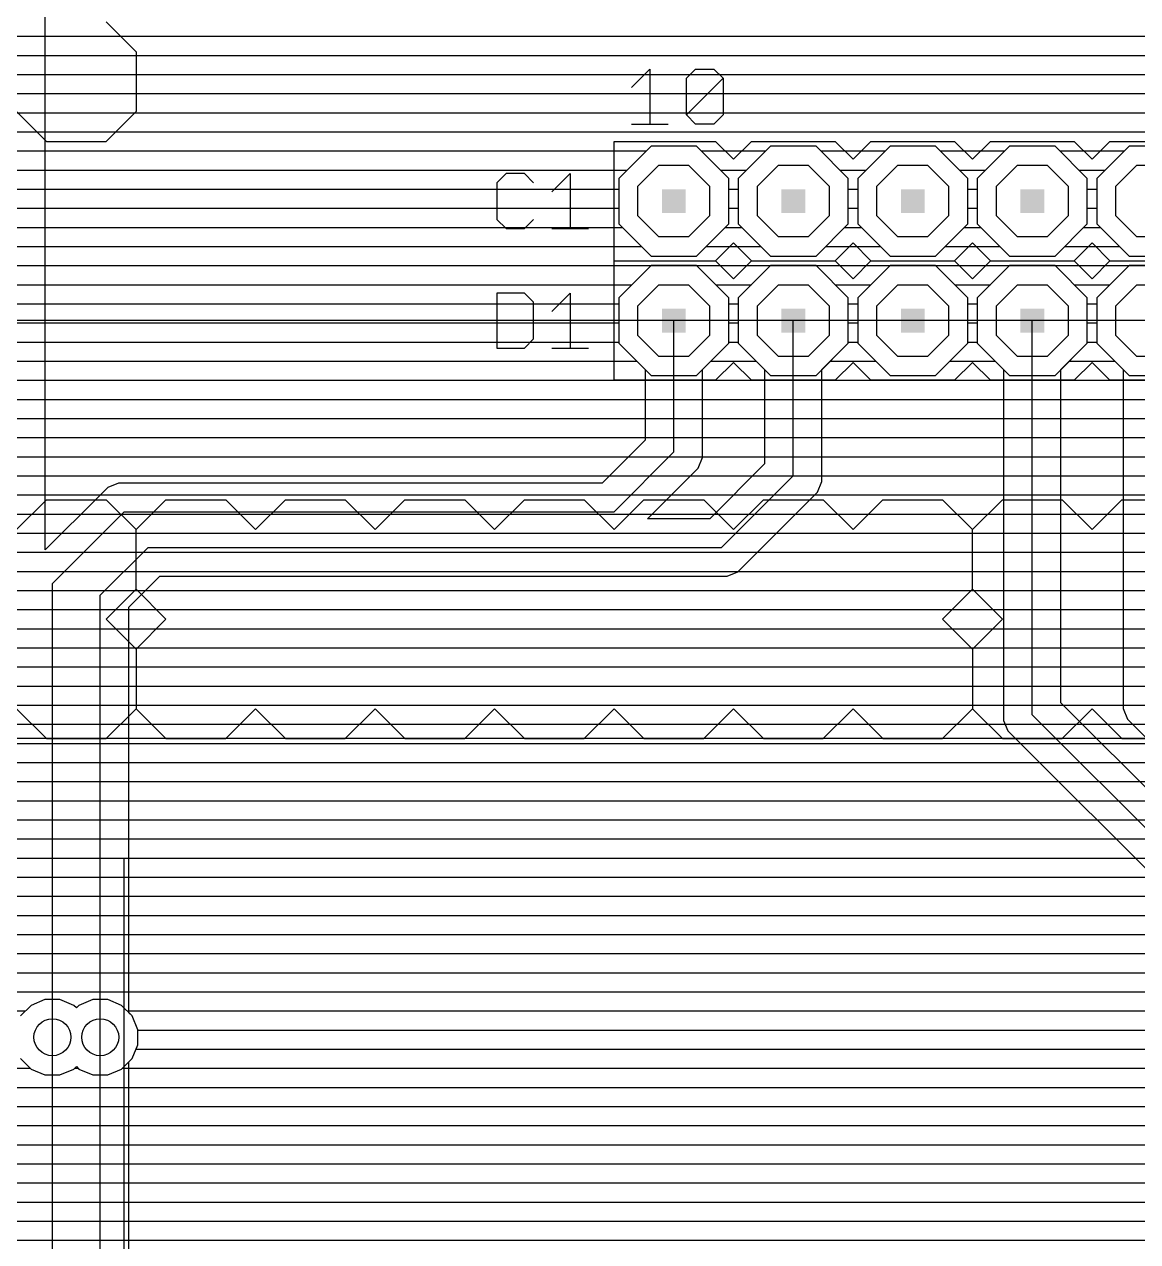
# Model space of a CAD drawing. Extents: x -0.64 to 6, y -0.15 to 7.8.
# Drawn here: x 3.266 to 4.198, y 5.119 to 6.138 of the extents above; entities that cross this region are included whole.
import ezdxf

# ---------------------------------------------------------------- set-up
doc = ezdxf.new("R2010")
doc.units = 0
for name, color, linetype in [('1', 22, 'CONTINUOUS'), ('16', 175, 'CONTINUOUS'), ('17', 82, 'CONTINUOUS'), ('18', 82, 'CONTINUOUS'), ('19', 53, 'CONTINUOUS'), ('21', 253, 'CONTINUOUS'), ('49', 253, 'CONTINUOUS'), ('51', 253, 'CONTINUOUS')]:
    doc.layers.add(name, color=color, linetype=linetype)

# ---------------------------------------------------------------- blocks, each defined once
blk = doc.blocks.new('RECT')
blk.add_solid([(-0.5, -0.5), (0.5, -0.5), (-0.5, 0.5), (0.5, 0.5)])
blk = doc.blocks.new('OCTAGONP')
blk.add_lwpolyline([(-0.5, -0.207107), (-0.5, 0.207107), (-0.207107, 0.5), (0.207107, 0.5), (0.5, 0.207107), (0.5, -0.207107), (0.207107, -0.5), (-0.207107, -0.5)], close=True)
blk = doc.blocks.new('ROUNDV')
blk.add_circle((0, 0), 0.5)

msp = doc.modelspace()

# ---------------------------------------------------------------- linework, layer by layer
at = {"layer": '1'}
for p, q in [((3.284, 5.697941), (3.284, 7.300059)), ((3.284, 6.128), (4.924059, 6.128)), ((3.284, 6.112), (4.908059, 6.112)), ((3.284, 6.096), (4.89351, 6.096)), ((3.284, 6.08), (4.867386, 6.08)), ((3.284, 6.064), (4.867386, 6.064)), ((3.284, 6.048), (4.867386, 6.048)), ((3.790946, 6.036), (3.764, 6.009054)), ((3.829054, 6.036), (3.790946, 6.036)), ((3.856, 6.009054), (3.829054, 6.036)), ((3.890946, 6.036), (3.864, 6.009054)), ((3.929054, 6.036), (3.890946, 6.036)), ((3.956, 6.009054), (3.929054, 6.036)), ((3.990946, 6.036), (3.964, 6.009054)), ((4.029054, 6.036), (3.990946, 6.036)), ((4.056, 6.009054), (4.029054, 6.036)), ((4.090946, 6.036), (4.064, 6.009054)), ((4.129054, 6.036), (4.090946, 6.036)), ((4.156, 6.009054), (4.129054, 6.036)), ((4.190946, 6.036), (4.164, 6.009054)), ((4.229054, 6.036), (4.190946, 6.036)), ((3.284, 6.032), (3.786946, 6.032)), ((3.833054, 6.032), (3.886946, 6.032)), ((3.933054, 6.032), (3.986946, 6.032)), ((4.033054, 6.032), (4.086946, 6.032)), ((4.133054, 6.032), (4.186946, 6.032)), ((3.284, 6.016), (3.770946, 6.016)), ((3.849054, 6.016), (3.870946, 6.016)), ((3.949054, 6.016), (3.970946, 6.016)), ((4.049054, 6.016), (4.070946, 6.016)), ((4.149054, 6.016), (4.170946, 6.016)), ((3.764, 6.009054), (3.764, 5.970946)), ((3.856, 5.970946), (3.856, 6.009054)), ((3.864, 6.009054), (3.864, 5.970946)), ((3.956, 5.970946), (3.956, 6.009054)), ((3.964, 6.009054), (3.964, 5.970946)), ((4.056, 5.970946), (4.056, 6.009054)), ((4.064, 6.009054), (4.064, 5.970946)), ((4.156, 5.970946), (4.156, 6.009054)), ((4.164, 6.009054), (4.164, 5.970946)), ((3.284, 6), (3.764, 6)), ((3.856, 6), (3.864, 6)), ((3.956, 6), (3.964, 6)), ((4.056, 6), (4.064, 6)), ((4.156, 6), (4.164, 6)), ((3.284, 5.984), (3.764, 5.984)), ((3.856, 5.984), (3.864, 5.984)), ((3.956, 5.984), (3.964, 5.984)), ((4.056, 5.984), (4.064, 5.984)), ((4.156, 5.984), (4.164, 5.984)), ((3.284, 5.968), (3.766946, 5.968)), ((3.764, 5.970946), (3.790946, 5.944)), ((3.829054, 5.944), (3.856, 5.970946)), ((3.853054, 5.968), (3.866946, 5.968)), ((3.864, 5.970946), (3.890946, 5.944)), ((3.929054, 5.944), (3.956, 5.970946)), ((3.953054, 5.968), (3.966946, 5.968)), ((3.964, 5.970946), (3.990946, 5.944)), ((4.029054, 5.944), (4.056, 5.970946)), ((4.053054, 5.968), (4.066946, 5.968)), ((4.064, 5.970946), (4.090946, 5.944)), ((4.129054, 5.944), (4.156, 5.970946)), ((4.153054, 5.968), (4.166946, 5.968)), ((4.164, 5.970946), (4.190946, 5.944)), ((3.284, 5.952), (3.782946, 5.952)), ((3.837054, 5.952), (3.882946, 5.952)), ((3.937054, 5.952), (3.982946, 5.952)), ((4.037054, 5.952), (4.082946, 5.952)), ((4.137054, 5.952), (4.182946, 5.952)), ((3.790946, 5.944), (3.829054, 5.944)), ((3.890946, 5.944), (3.929054, 5.944)), ((3.990946, 5.944), (4.029054, 5.944)), ((4.090946, 5.944), (4.129054, 5.944)), ((4.190946, 5.944), (4.229054, 5.944)), ((3.284, 5.936), (4.688118, 5.936)), ((3.790946, 5.936), (3.764, 5.909054)), ((3.829054, 5.936), (3.790946, 5.936)), ((3.856, 5.909054), (3.829054, 5.936)), ((3.890946, 5.936), (3.864, 5.909054)), ((3.929054, 5.936), (3.890946, 5.936)), ((3.956, 5.909054), (3.929054, 5.936)), ((3.990946, 5.936), (3.964, 5.909054)), ((4.029054, 5.936), (3.990946, 5.936)), ((4.056, 5.909054), (4.029054, 5.936)), ((4.090946, 5.936), (4.064, 5.909054)), ((4.129054, 5.936), (4.090946, 5.936)), ((4.156, 5.909054), (4.129054, 5.936)), ((4.190946, 5.936), (4.164, 5.909054)), ((4.229054, 5.936), (4.190946, 5.936)), ((3.284, 5.92), (3.774946, 5.92)), ((3.845054, 5.92), (3.874946, 5.92)), ((3.945054, 5.92), (3.974946, 5.92)), ((4.045054, 5.92), (4.074946, 5.92)), ((4.145054, 5.92), (4.174946, 5.92)), ((3.284, 5.904), (3.764, 5.904)), ((3.764, 5.909054), (3.764, 5.870946)), ((3.856, 5.870946), (3.856, 5.909054)), ((3.856, 5.904), (3.864, 5.904)), ((3.864, 5.909054), (3.864, 5.870946)), ((3.956, 5.870946), (3.956, 5.909054)), ((3.956, 5.904), (3.964, 5.904)), ((3.964, 5.909054), (3.964, 5.870946)), ((4.056, 5.870946), (4.056, 5.909054)), ((4.056, 5.904), (4.064, 5.904)), ((4.064, 5.909054), (4.064, 5.870946)), ((4.156, 5.870946), (4.156, 5.909054)), ((4.156, 5.904), (4.164, 5.904)), ((4.164, 5.909054), (4.164, 5.870946)), ((3.284, 5.888), (3.764, 5.888)), ((3.81, 5.78), (3.81, 5.89)), ((3.856, 5.888), (3.864, 5.888)), ((3.91, 5.76), (3.91, 5.89)), ((3.956, 5.888), (3.964, 5.888)), ((4.056, 5.888), (4.064, 5.888)), ((4.11, 5.56), (4.11, 5.89)), ((4.156, 5.888), (4.164, 5.888)), ((3.284, 5.872), (3.764, 5.872)), ((3.764, 5.870946), (3.786, 5.848946)), ((3.834, 5.848946), (3.856, 5.870946)), ((3.856, 5.872), (3.864, 5.872)), ((3.864, 5.870946), (3.886, 5.848946)), ((3.934, 5.848946), (3.956, 5.870946)), ((3.956, 5.872), (3.964, 5.872)), ((3.964, 5.870946), (3.990946, 5.844)), ((4.029054, 5.844), (4.056, 5.870946)), ((4.056, 5.872), (4.064, 5.872)), ((4.064, 5.870946), (4.086, 5.848946)), ((4.134, 5.848946), (4.156, 5.870946)), ((4.156, 5.872), (4.164, 5.872)), ((4.164, 5.870946), (4.186, 5.848946)), ((3.284, 5.856), (3.778946, 5.856)), ((3.841054, 5.856), (3.878946, 5.856)), ((3.941054, 5.856), (3.978946, 5.856)), ((4.041054, 5.856), (4.078946, 5.856)), ((4.141054, 5.856), (4.178946, 5.856)), ((3.284, 5.84), (3.786, 5.84)), ((3.786, 5.848946), (3.786, 5.789941)), ((3.834, 5.775226), (3.834, 5.848946)), ((3.834, 5.84), (3.886, 5.84)), ((3.886, 5.848946), (3.886, 5.769941)), ((3.934, 5.755226), (3.934, 5.848946)), ((3.934, 5.84), (4.086, 5.84)), ((3.990946, 5.844), (4.029054, 5.844)), ((4.086, 5.848946), (4.086, 5.555226)), ((4.134, 5.569941), (4.134, 5.848946)), ((4.134, 5.84), (4.186, 5.84)), ((4.186, 5.848946), (4.186, 5.565226)), ((3.284, 5.824), (3.786, 5.824)), ((3.834, 5.824), (3.886, 5.824)), ((3.934, 5.824), (4.086, 5.824)), ((4.134, 5.824), (4.186, 5.824)), ((3.284, 5.808), (3.786, 5.808)), ((3.834, 5.808), (3.886, 5.808)), ((3.934, 5.808), (4.086, 5.808)), ((4.134, 5.808), (4.186, 5.808)), ((3.284, 5.792), (3.786, 5.792)), ((3.786, 5.789941), (3.750059, 5.754)), ((3.834, 5.792), (3.886, 5.792)), ((3.934, 5.792), (4.086, 5.792)), ((4.134, 5.792), (4.186, 5.792)), ((3.76, 5.73), (3.81, 5.78)), ((3.284, 5.776), (3.772059, 5.776)), ((3.830346, 5.766405), (3.834, 5.775226)), ((3.834, 5.776), (3.886, 5.776)), ((3.886, 5.769941), (3.840059, 5.724)), ((3.934, 5.776), (4.086, 5.776)), ((4.134, 5.776), (4.186, 5.776)), ((3.284, 5.76), (3.756059, 5.76)), ((3.787941, 5.724), (3.823595, 5.759654)), ((3.823595, 5.759654), (3.830346, 5.766405)), ((3.823941, 5.76), (3.876059, 5.76)), ((3.85, 5.7), (3.91, 5.76)), ((3.934, 5.76), (4.086, 5.76)), ((4.134, 5.76), (4.186, 5.76)), ((3.336405, 5.750346), (3.329654, 5.743595)), ((3.345226, 5.754), (3.336405, 5.750346)), ((3.750059, 5.754), (3.345226, 5.754)), ((3.930346, 5.746405), (3.934, 5.755226)), ((3.284, 5.744), (3.330059, 5.744)), ((3.329654, 5.743595), (3.284, 5.697941)), ((3.807941, 5.744), (3.860059, 5.744)), ((3.863595, 5.679654), (3.923595, 5.739654)), ((3.923595, 5.739654), (3.930346, 5.746405)), ((3.927941, 5.744), (4.086, 5.744)), ((4.134, 5.744), (4.186, 5.744)), ((3.284, 5.728), (3.314059, 5.728)), ((3.29, 5.67), (3.35, 5.73)), ((3.35, 5.73), (3.76, 5.73)), ((3.791941, 5.728), (3.844059, 5.728)), ((3.911941, 5.728), (4.086, 5.728)), ((4.134, 5.728), (4.186, 5.728)), ((3.840059, 5.724), (3.787941, 5.724)), ((3.284, 5.712), (3.298059, 5.712)), ((3.895941, 5.712), (4.086, 5.712)), ((4.134, 5.712), (4.186, 5.712)), ((3.33, 5.66), (3.37, 5.7)), ((3.37, 5.7), (3.85, 5.7)), ((3.879941, 5.696), (4.086, 5.696)), ((4.134, 5.696), (4.186, 5.696)), ((3.854774, 5.676), (3.863595, 5.679654)), ((3.863941, 5.68), (4.086, 5.68)), ((4.134, 5.68), (4.186, 5.68)), ((3.29, 5.29), (3.29, 5.67)), ((3.354, 5.650059), (3.379941, 5.676)), ((3.379941, 5.676), (3.854774, 5.676)), ((3.33, 5.29), (3.33, 5.66)), ((3.367941, 5.664), (4.086, 5.664)), ((4.134, 5.664), (4.186, 5.664)), ((3.354, 5.310548), (3.354, 5.650059)), ((3.354, 5.648), (4.086, 5.648)), ((4.134, 5.648), (4.186, 5.648)), ((3.354, 5.632), (4.086, 5.632)), ((4.134, 5.632), (4.186, 5.632)), ((3.354, 5.616), (4.086, 5.616)), ((4.134, 5.616), (4.186, 5.616)), ((3.354, 5.6), (4.086, 5.6)), ((4.134, 5.6), (4.186, 5.6)), ((3.354, 5.584), (4.086, 5.584)), ((4.134, 5.584), (4.186, 5.584)), ((3.354, 5.568), (4.086, 5.568)), ((4.249941, 5.454), (4.134, 5.569941)), ((4.135941, 5.568), (4.186, 5.568)), ((4.186, 5.565226), (4.189654, 5.556405)), ((4.086, 5.555226), (4.089654, 5.546405)), ((4.24, 5.43), (4.11, 5.56)), ((4.189654, 5.556405), (4.196405, 5.549654)), ((3.354, 5.552), (4.087336, 5.552)), ((4.089654, 5.546405), (4.096405, 5.539654)), ((4.151941, 5.552), (4.194059, 5.552)), ((4.196405, 5.549654), (4.196405, 5.549654)), ((4.196405, 5.549654), (4.276405, 5.469654)), ((3.354, 5.536), (4.100059, 5.536)), ((4.096405, 5.539654), (4.226405, 5.409654)), ((4.167941, 5.536), (4.210059, 5.536)), ((3.354, 5.52), (4.116059, 5.52)), ((4.183941, 5.52), (4.226059, 5.52)), ((3.354, 5.504), (4.132059, 5.504)), ((3.354, 5.488), (4.148059, 5.488)), ((3.354, 5.472), (4.164059, 5.472)), ((3.354, 5.456), (4.180059, 5.456)), ((3.354, 5.44), (4.196059, 5.44)), ((3.354, 5.424), (4.212059, 5.424)), ((3.354, 5.408), (4.230398, 5.408)), ((3.354, 5.392), (5.661, 5.392)), ((3.354, 5.376), (5.661, 5.376)), ((3.354, 5.36), (5.661, 5.36)), ((3.354, 5.344), (5.661, 5.344)), ((3.354, 5.328), (5.661, 5.328)), ((3.354, 5.312), (5.661, 5.312)), ((3.356704, 5.307843), (3.354, 5.310548)), ((3.3615, 5.296266), (3.356704, 5.307843)), ((3.3615, 5.283734), (3.3615, 5.296266)), ((3.3615, 5.296), (5.661, 5.296)), ((3.356704, 5.272157), (3.3615, 5.283734)), ((3.359953, 5.28), (5.661, 5.28)), ((3.263296, 5.272157), (3.272157, 5.263296)), ((3.347843, 5.263296), (3.356704, 5.272157)), ((3.18348, 5.264), (3.271452, 5.264)), ((3.272157, 5.263296), (3.283734, 5.2585)), ((3.296266, 5.2585), (3.307843, 5.263296)), ((3.307843, 5.263296), (3.31, 5.265452)), ((3.308548, 5.264), (3.311452, 5.264)), ((3.31, 5.265452), (3.312157, 5.263296)), ((3.312157, 5.263296), (3.323734, 5.2585)), ((3.336266, 5.2585), (3.347843, 5.263296)), ((3.348548, 5.264), (5.661, 5.264)), ((3.283734, 5.2585), (3.296266, 5.2585)), ((3.323734, 5.2585), (3.336266, 5.2585)), ((3.18348, 5.248), (5.661, 5.248)), ((3.159984, 5.232), (5.661, 5.232)), ((3.159984, 5.216), (5.661, 5.216)), ((3.159984, 5.2), (5.661, 5.2)), ((3.1796, 5.184), (5.661, 5.184)), ((3.18348, 5.168), (5.661, 5.168)), ((3.18348, 5.152), (5.661, 5.152)), ((3.18348, 5.136), (5.661, 5.136)), ((3.18348, 5.12), (5.661, 5.12))]:
    msp.add_line(p, q, dxfattribs=at)
at = {"layer": '16'}
for p, q in [((0.104, 6.128), (4.766, 6.128)), ((0.104, 6.112), (4.766, 6.112)), ((0.104, 6.096), (4.766, 6.096)), ((0.104, 6.08), (4.766, 6.08)), ((0.104, 6.064), (4.766, 6.064)), ((0.104, 6.048), (4.766, 6.048)), ((3.790946, 6.036), (3.764, 6.009054)), ((3.829054, 6.036), (3.790946, 6.036)), ((3.856, 6.009054), (3.829054, 6.036)), ((3.890946, 6.036), (3.864, 6.009054)), ((3.929054, 6.036), (3.890946, 6.036)), ((3.956, 6.009054), (3.929054, 6.036)), ((3.990946, 6.036), (3.964, 6.009054)), ((4.029054, 6.036), (3.990946, 6.036)), ((4.056, 6.009054), (4.029054, 6.036)), ((4.090946, 6.036), (4.064, 6.009054)), ((4.129054, 6.036), (4.090946, 6.036)), ((4.156, 6.009054), (4.129054, 6.036)), ((4.190946, 6.036), (4.164, 6.009054)), ((4.229054, 6.036), (4.190946, 6.036)), ((2.233054, 6.032), (3.786946, 6.032)), ((3.833054, 6.032), (3.886946, 6.032)), ((3.933054, 6.032), (3.986946, 6.032)), ((4.033054, 6.032), (4.086946, 6.032)), ((4.133054, 6.032), (4.186946, 6.032)), ((2.249054, 6.016), (3.770946, 6.016)), ((3.849054, 6.016), (3.870946, 6.016)), ((3.949054, 6.016), (3.970946, 6.016)), ((4.049054, 6.016), (4.070946, 6.016)), ((4.149054, 6.016), (4.170946, 6.016)), ((3.764, 6.009054), (3.764, 5.970946)), ((3.856, 5.970946), (3.856, 6.009054)), ((3.864, 6.009054), (3.864, 5.970946)), ((3.956, 5.970946), (3.956, 6.009054)), ((3.964, 6.009054), (3.964, 5.970946)), ((4.056, 5.970946), (4.056, 6.009054)), ((4.064, 6.009054), (4.064, 5.970946)), ((4.156, 5.970946), (4.156, 6.009054)), ((4.164, 6.009054), (4.164, 5.970946)), ((2.256, 6), (3.764, 6)), ((3.856, 6), (3.864, 6)), ((3.956, 6), (3.964, 6)), ((4.056, 6), (4.064, 6)), ((4.156, 6), (4.164, 6)), ((2.256, 5.984), (3.764, 5.984)), ((3.856, 5.984), (3.864, 5.984)), ((3.956, 5.984), (3.964, 5.984)), ((4.056, 5.984), (4.064, 5.984)), ((4.156, 5.984), (4.164, 5.984)), ((2.253054, 5.968), (3.766946, 5.968)), ((3.764, 5.970946), (3.790946, 5.944)), ((3.829054, 5.944), (3.856, 5.970946)), ((3.853054, 5.968), (3.866946, 5.968)), ((3.864, 5.970946), (3.890946, 5.944)), ((3.929054, 5.944), (3.956, 5.970946)), ((3.953054, 5.968), (3.966946, 5.968)), ((3.964, 5.970946), (3.990946, 5.944)), ((4.029054, 5.944), (4.056, 5.970946)), ((4.053054, 5.968), (4.066946, 5.968)), ((4.064, 5.970946), (4.090946, 5.944)), ((4.129054, 5.944), (4.156, 5.970946)), ((4.153054, 5.968), (4.166946, 5.968)), ((4.164, 5.970946), (4.190946, 5.944)), ((2.237054, 5.952), (3.782946, 5.952)), ((3.837054, 5.952), (3.882946, 5.952)), ((3.937054, 5.952), (3.982946, 5.952)), ((4.037054, 5.952), (4.082946, 5.952)), ((4.137054, 5.952), (4.182946, 5.952)), ((3.790946, 5.944), (3.829054, 5.944)), ((3.890946, 5.944), (3.929054, 5.944)), ((3.990946, 5.944), (4.029054, 5.944)), ((4.090946, 5.944), (4.129054, 5.944)), ((4.190946, 5.944), (4.229054, 5.944)), ((2.231882, 5.936), (4.688118, 5.936)), ((3.790946, 5.936), (3.764, 5.909054)), ((3.829054, 5.936), (3.790946, 5.936)), ((3.856, 5.909054), (3.829054, 5.936)), ((3.890946, 5.936), (3.864, 5.909054)), ((3.929054, 5.936), (3.890946, 5.936)), ((3.956, 5.909054), (3.929054, 5.936)), ((3.990946, 5.936), (3.964, 5.909054)), ((4.029054, 5.936), (3.990946, 5.936)), ((4.056, 5.909054), (4.029054, 5.936)), ((4.090946, 5.936), (4.064, 5.909054)), ((4.129054, 5.936), (4.090946, 5.936)), ((4.156, 5.909054), (4.129054, 5.936)), ((4.190946, 5.936), (4.164, 5.909054)), ((4.229054, 5.936), (4.190946, 5.936)), ((2.247882, 5.92), (3.774946, 5.92)), ((3.845054, 5.92), (3.874946, 5.92)), ((3.945054, 5.92), (3.974946, 5.92)), ((4.045054, 5.92), (4.074946, 5.92)), ((4.145054, 5.92), (4.174946, 5.92)), ((2.258, 5.904), (3.764, 5.904)), ((3.764, 5.909054), (3.764, 5.870946)), ((3.856, 5.870946), (3.856, 5.909054)), ((3.856, 5.904), (3.864, 5.904)), ((3.864, 5.909054), (3.864, 5.870946)), ((3.956, 5.870946), (3.956, 5.909054)), ((3.956, 5.904), (3.964, 5.904)), ((3.964, 5.909054), (3.964, 5.870946)), ((4.056, 5.870946), (4.056, 5.909054)), ((4.056, 5.904), (4.064, 5.904)), ((4.064, 5.909054), (4.064, 5.870946)), ((4.156, 5.870946), (4.156, 5.909054)), ((4.156, 5.904), (4.164, 5.904)), ((4.164, 5.909054), (4.164, 5.870946)), ((2.212001, 5.888), (3.764, 5.888)), ((3.856, 5.888), (3.864, 5.888)), ((3.956, 5.888), (3.964, 5.888)), ((4.056, 5.888), (4.064, 5.888)), ((4.156, 5.888), (4.164, 5.888)), ((2.258, 5.872), (3.764, 5.872)), ((3.764, 5.870946), (3.790946, 5.844)), ((3.829054, 5.844), (3.856, 5.870946)), ((3.856, 5.872), (3.864, 5.872)), ((3.864, 5.870946), (3.890946, 5.844)), ((3.929054, 5.844), (3.956, 5.870946)), ((3.956, 5.872), (3.964, 5.872)), ((3.964, 5.870946), (3.990946, 5.844)), ((4.029054, 5.844), (4.056, 5.870946)), ((4.056, 5.872), (4.064, 5.872)), ((4.064, 5.870946), (4.090946, 5.844)), ((4.129054, 5.844), (4.156, 5.870946)), ((4.156, 5.872), (4.164, 5.872)), ((4.164, 5.870946), (4.190946, 5.844)), ((2.243882, 5.856), (3.778946, 5.856)), ((3.841054, 5.856), (3.878946, 5.856)), ((3.941054, 5.856), (3.978946, 5.856)), ((4.041054, 5.856), (4.078946, 5.856)), ((4.141054, 5.856), (4.178946, 5.856)), ((0.104, 5.84), (4.7585, 5.84)), ((3.790946, 5.844), (3.829054, 5.844)), ((3.890946, 5.844), (3.929054, 5.844)), ((3.990946, 5.844), (4.029054, 5.844)), ((4.090946, 5.844), (4.129054, 5.844)), ((4.190946, 5.844), (4.229054, 5.844)), ((0.104, 5.824), (4.762532, 5.824)), ((0.104, 5.808), (4.836, 5.808)), ((0.104, 5.792), (4.836, 5.792)), ((0.104, 5.776), (4.836, 5.776)), ((0.104, 5.76), (4.836, 5.76)), ((0.104, 5.744), (4.836, 5.744)), ((0.104, 5.728), (4.836, 5.728)), ((0.104, 5.712), (4.836, 5.712)), ((0.104, 5.696), (4.836, 5.696)), ((0.104, 5.68), (4.836, 5.68)), ((0.104, 5.664), (4.836, 5.664)), ((0.104, 5.648), (4.836, 5.648)), ((0.104, 5.632), (4.836, 5.632)), ((0.104, 5.616), (4.836, 5.616)), ((0.104, 5.6), (4.836, 5.6)), ((0.109941, 5.584), (4.836, 5.584)), ((0.125941, 5.568), (4.836, 5.568)), ((0.141941, 5.552), (4.844059, 5.552)), ((0.157941, 5.536), (4.860059, 5.536)), ((0.173941, 5.52), (4.876059, 5.52)), ((0.189941, 5.504), (4.892059, 5.504)), ((0.205941, 5.488), (4.908059, 5.488)), ((0.221941, 5.472), (4.924059, 5.472)), ((0.237941, 5.456), (4.940059, 5.456)), ((0.580115, 5.44), (4.956059, 5.44)), ((1.733978, 5.424), (5.0185, 5.424)), ((1.757054, 5.408), (5.027452, 5.408)), ((1.764819, 5.392), (5.634059, 5.392)), ((1.766, 5.376), (5.650059, 5.376)), ((1.761506, 5.36), (5.656, 5.36)), ((1.749054, 5.344), (5.656, 5.344)), ((0.630738, 5.328), (5.656, 5.328)), ((3.283734, 5.3215), (3.272157, 5.316704)), ((3.296266, 5.3215), (3.283734, 5.3215)), ((3.307843, 5.316704), (3.296266, 5.3215)), ((3.323734, 5.3215), (3.312157, 5.316704)), ((3.336266, 5.3215), (3.323734, 5.3215)), ((3.347843, 5.316704), (3.336266, 5.3215)), ((1.755882, 5.312), (3.267452, 5.312)), ((3.272157, 5.316704), (3.263296, 5.307843)), ((3.31, 5.314548), (3.307843, 5.316704)), ((3.312157, 5.316704), (3.31, 5.314548)), ((3.356704, 5.307843), (3.347843, 5.316704)), ((3.352548, 5.312), (5.656, 5.312)), ((3.3615, 5.296266), (3.356704, 5.307843)), ((3.29, 3.53), (3.29, 5.29)), ((3.33, 5.03), (3.33, 5.29)), ((3.3615, 5.283734), (3.3615, 5.296266)), ((3.3615, 5.296), (5.656, 5.296)), ((3.356704, 5.272157), (3.3615, 5.283734)), ((3.359953, 5.28), (5.656, 5.28)), ((3.354, 5.269452), (3.356704, 5.272157)), ((3.354, 5.06348), (3.354, 5.269452)), ((3.354, 5.264), (5.656, 5.264)), ((3.354, 5.248), (5.656, 5.248)), ((3.354, 5.232), (5.656, 5.232)), ((3.354, 5.216), (5.656, 5.216)), ((3.354, 5.2), (5.656, 5.2)), ((3.354, 5.184), (5.656, 5.184)), ((3.354, 5.168), (5.656, 5.168)), ((3.354, 5.152), (5.656, 5.152)), ((3.354, 5.136), (5.656, 5.136)), ((3.354, 5.12), (5.656, 5.12))]:
    msp.add_line(p, q, dxfattribs=at)
at = {"layer": '19'}
msp.add_line((4.31, 5.89), (1.81, 5.89), dxfattribs=at)
at = {"layer": '21'}
for p, q in [((3.7745, 6.085193), (3.789846, 6.100539)), ((3.789846, 6.100539), (3.789846, 6.0545)), ((3.820539, 6.092866), (3.828212, 6.100539)), ((3.828212, 6.100539), (3.843559, 6.100539)), ((3.843559, 6.100539), (3.851232, 6.092866)), ((3.820539, 6.062173), (3.820539, 6.092866)), ((3.820539, 6.062173), (3.851232, 6.092866)), ((3.851232, 6.092866), (3.851232, 6.062173)), ((3.7745, 6.0545), (3.805193, 6.0545)), ((3.828212, 6.0545), (3.820539, 6.062173)), ((3.843559, 6.0545), (3.828212, 6.0545)), ((3.851232, 6.062173), (3.843559, 6.0545)), ((3.669673, 6.013039), (3.662, 6.005366)), ((3.68502, 6.013039), (3.669673, 6.013039)), ((3.692693, 6.005366), (3.68502, 6.013039)), ((3.708039, 5.997693), (3.723386, 6.013039)), ((3.723386, 6.013039), (3.723386, 5.967)), ((3.662, 6.005366), (3.662, 5.974673)), ((3.662, 5.974673), (3.669673, 5.967)), ((3.68502, 5.967), (3.692693, 5.974673)), ((3.669673, 5.967), (3.68502, 5.967)), ((3.708039, 5.967), (3.738732, 5.967)), ((3.662, 5.913039), (3.662, 5.867)), ((3.68502, 5.913039), (3.662, 5.913039)), ((3.692693, 5.905366), (3.68502, 5.913039)), ((3.708039, 5.897693), (3.723386, 5.913039)), ((3.723386, 5.913039), (3.723386, 5.867)), ((3.692693, 5.874673), (3.692693, 5.905366)), ((3.68502, 5.867), (3.692693, 5.874673)), ((3.662, 5.867), (3.68502, 5.867)), ((3.708039, 5.867), (3.738732, 5.867)), ((3.35, 5.44), (5.65, 5.44)), ((3.35, 3.99), (3.35, 5.44))]:
    msp.add_line(p, q, dxfattribs=at)
at = {"layer": '49'}
for p, q in [((3.335, 6.14), (3.36, 6.115)), ((3.36, 6.115), (3.36, 6.065)), ((3.285, 6.04), (3.26, 6.065)), ((3.36, 6.065), (3.335, 6.04)), ((3.285, 6.04), (3.335, 6.04)), ((3.26, 5.715), (3.285, 5.74)), ((3.285, 5.74), (3.335, 5.74)), ((3.335, 5.74), (3.36, 5.715)), ((3.36, 5.715), (3.385, 5.74)), ((3.385, 5.74), (3.435, 5.74)), ((3.435, 5.74), (3.46, 5.715)), ((3.46, 5.715), (3.485, 5.74)), ((3.485, 5.74), (3.535, 5.74)), ((3.535, 5.74), (3.56, 5.715)), ((3.56, 5.715), (3.585, 5.74)), ((3.585, 5.74), (3.635, 5.74)), ((3.635, 5.74), (3.66, 5.715)), ((3.66, 5.715), (3.685, 5.74)), ((3.685, 5.74), (3.735, 5.74)), ((3.735, 5.74), (3.76, 5.715)), ((3.76, 5.715), (3.785, 5.74)), ((3.785, 5.74), (3.835, 5.74)), ((3.835, 5.74), (3.86, 5.715)), ((3.86, 5.715), (3.885, 5.74)), ((3.885, 5.74), (3.935, 5.74)), ((3.935, 5.74), (3.96, 5.715)), ((3.96, 5.715), (3.985, 5.74)), ((3.985, 5.74), (4.035, 5.74)), ((4.035, 5.74), (4.06, 5.715)), ((4.06, 5.715), (4.085, 5.74)), ((4.085, 5.74), (4.135, 5.74)), ((4.135, 5.74), (4.16, 5.715)), ((4.16, 5.715), (4.185, 5.74)), ((4.185, 5.74), (4.235, 5.74)), ((3.36, 5.665), (3.36, 5.715)), ((4.06, 5.665), (4.06, 5.715)), ((3.36, 5.665), (3.335, 5.64)), ((3.385, 5.64), (3.36, 5.665)), ((4.06, 5.665), (4.035, 5.64)), ((4.085, 5.64), (4.06, 5.665)), ((3.335, 5.64), (3.36, 5.615)), ((3.36, 5.615), (3.385, 5.64)), ((4.035, 5.64), (4.06, 5.615)), ((4.06, 5.615), (4.085, 5.64)), ((3.36, 5.615), (3.36, 5.565)), ((4.06, 5.615), (4.06, 5.565)), ((3.285, 5.54), (3.26, 5.565)), ((3.36, 5.565), (3.335, 5.54)), ((3.36, 5.565), (3.385, 5.54)), ((3.46, 5.565), (3.435, 5.54)), ((3.485, 5.54), (3.46, 5.565)), ((3.56, 5.565), (3.535, 5.54)), ((3.585, 5.54), (3.56, 5.565)), ((3.66, 5.565), (3.635, 5.54)), ((3.685, 5.54), (3.66, 5.565)), ((3.76, 5.565), (3.735, 5.54)), ((3.785, 5.54), (3.76, 5.565)), ((3.86, 5.565), (3.835, 5.54)), ((3.885, 5.54), (3.86, 5.565)), ((3.96, 5.565), (3.935, 5.54)), ((3.985, 5.54), (3.96, 5.565)), ((4.06, 5.565), (4.035, 5.54)), ((4.06, 5.565), (4.085, 5.54)), ((4.16, 5.565), (4.135, 5.54)), ((4.185, 5.54), (4.16, 5.565)), ((4.76, 5.54), (-0.14, 5.54)), ((3.285, 5.54), (3.335, 5.54)), ((3.385, 5.54), (3.435, 5.54)), ((3.485, 5.54), (3.535, 5.54)), ((3.585, 5.54), (3.635, 5.54)), ((3.685, 5.54), (3.735, 5.54)), ((3.785, 5.54), (3.835, 5.54)), ((3.885, 5.54), (3.935, 5.54)), ((3.985, 5.54), (4.035, 5.54)), ((4.085, 5.54), (4.135, 5.54)), ((4.185, 5.54), (4.235, 5.54))]:
    msp.add_line(p, q, dxfattribs=at)
at = {"layer": '51'}
for p, q in [((3.76, 5.94), (3.76, 6.04)), ((3.76, 6.04), (3.845, 6.04)), ((3.845, 6.04), (3.86, 6.025)), ((3.86, 6.025), (3.875, 6.04)), ((3.875, 6.04), (3.945, 6.04)), ((3.945, 6.04), (3.96, 6.025)), ((3.96, 6.025), (3.975, 6.04)), ((3.975, 6.04), (4.045, 6.04)), ((4.045, 6.04), (4.06, 6.025)), ((4.06, 6.025), (4.075, 6.04)), ((4.075, 6.04), (4.145, 6.04)), ((4.145, 6.04), (4.16, 6.025)), ((4.16, 6.025), (4.175, 6.04)), ((4.175, 6.04), (4.245, 6.04)), ((3.845, 5.94), (3.86, 5.955)), ((3.86, 5.955), (3.875, 5.94)), ((3.945, 5.94), (3.96, 5.955)), ((3.96, 5.955), (3.975, 5.94)), ((4.045, 5.94), (4.06, 5.955)), ((4.06, 5.955), (4.075, 5.94)), ((4.145, 5.94), (4.16, 5.955)), ((4.16, 5.955), (4.175, 5.94)), ((3.76, 5.84), (3.76, 5.94)), ((3.76, 5.94), (3.845, 5.94)), ((3.845, 5.94), (3.86, 5.925)), ((3.86, 5.925), (3.875, 5.94)), ((3.875, 5.94), (3.945, 5.94)), ((3.945, 5.94), (3.96, 5.925)), ((3.96, 5.925), (3.975, 5.94)), ((3.975, 5.94), (4.045, 5.94)), ((4.045, 5.94), (4.06, 5.925)), ((4.06, 5.925), (4.075, 5.94)), ((4.075, 5.94), (4.145, 5.94)), ((4.145, 5.94), (4.16, 5.925)), ((4.16, 5.925), (4.175, 5.94)), ((4.175, 5.94), (4.245, 5.94)), ((3.86, 5.855), (3.845, 5.84)), ((3.875, 5.84), (3.86, 5.855)), ((3.96, 5.855), (3.945, 5.84)), ((3.975, 5.84), (3.96, 5.855)), ((4.06, 5.855), (4.045, 5.84)), ((4.075, 5.84), (4.06, 5.855)), ((4.16, 5.855), (4.145, 5.84)), ((4.175, 5.84), (4.16, 5.855)), ((3.845, 5.84), (3.76, 5.84)), ((3.945, 5.84), (3.875, 5.84)), ((4.045, 5.84), (3.975, 5.84)), ((4.145, 5.84), (4.075, 5.84)), ((4.245, 5.84), (4.175, 5.84))]:
    msp.add_line(p, q, dxfattribs=at)

# ---------------------------------------------------------------- block references
at = {"layer": '17', "xscale": 0.06, "yscale": 0.06}
for p in [(3.81, 5.99), (3.81, 5.99), (3.91, 5.99), (3.91, 5.99), (4.01, 5.99), (4.01, 5.99), (4.11, 5.99), (4.11, 5.99), (4.21, 5.99), (4.21, 5.99), (3.81, 5.89), (3.81, 5.89), (3.91, 5.89), (3.91, 5.89), (4.01, 5.89), (4.01, 5.89), (4.11, 5.89), (4.11, 5.89), (4.21, 5.89), (4.21, 5.89)]:
    msp.add_blockref('OCTAGONP', p, dxfattribs=at)
at = {"layer": '18', "xscale": 0.031, "yscale": 0.031}
for p in [(3.29, 5.29), (3.29, 5.29), (3.33, 5.29), (3.33, 5.29)]:
    msp.add_blockref('ROUNDV', p, dxfattribs=at)
at = {"layer": '51', "xscale": 0.02, "yscale": 0.02}
for p in [(3.81, 5.99), (3.91, 5.99), (4.01, 5.99), (4.11, 5.99), (3.81, 5.89), (3.91, 5.89), (4.01, 5.89), (4.11, 5.89)]:
    msp.add_blockref('RECT', p, dxfattribs=at)

doc.saveas('drawing.dxf')
